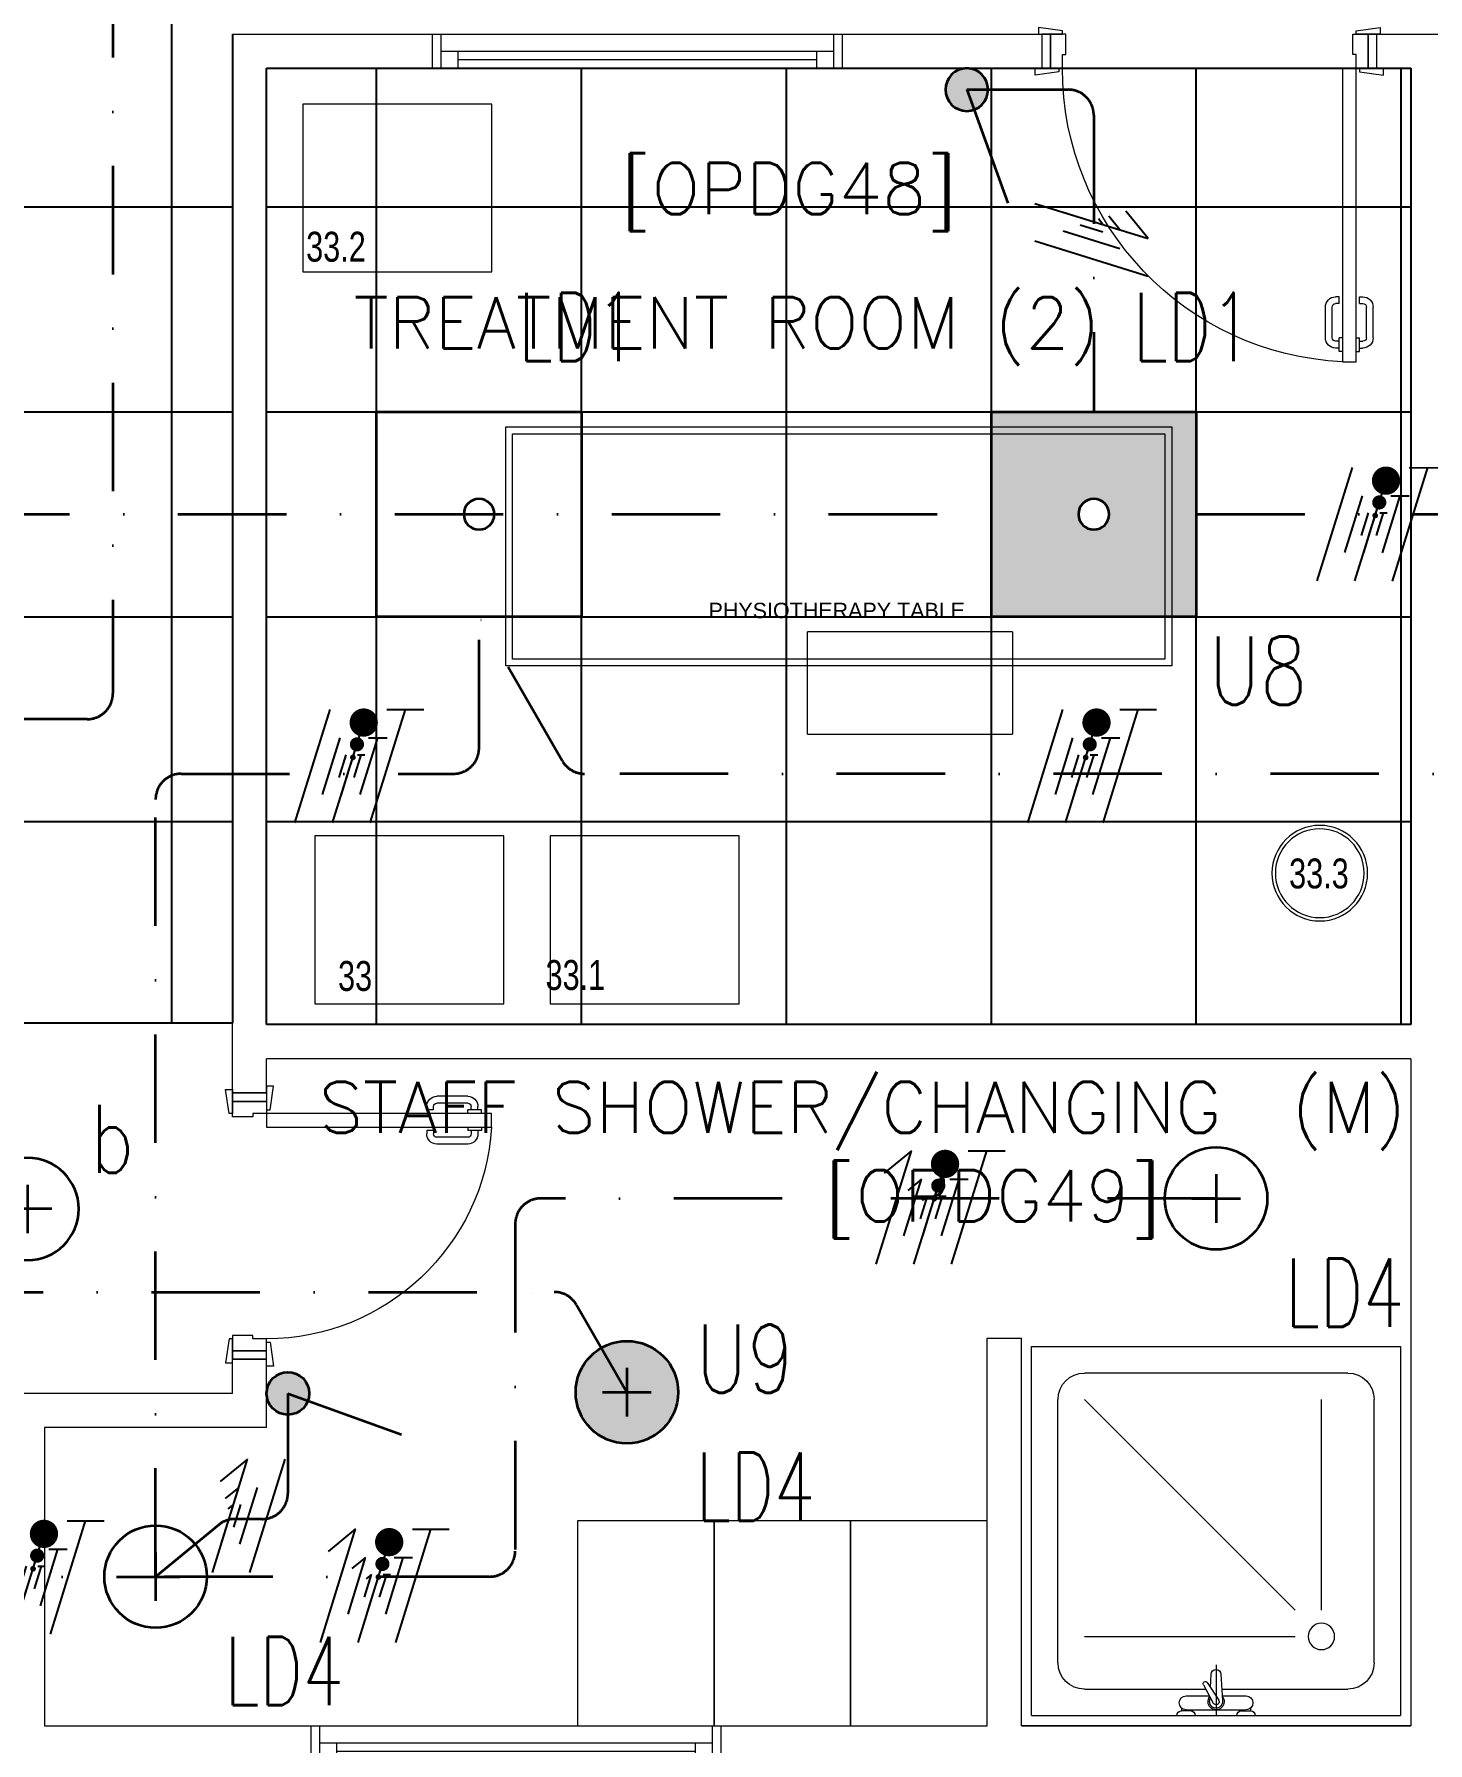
# Model space of a CAD drawing. Header units: inches. Extents: x -12418 to 183584, y -29325 to 19878.
# Drawn here: x 29597 to 33678, y -897 to 4106 of the extents above; entities that cross this region are included whole.
import ezdxf
from ezdxf.enums import TextEntityAlignment as Align

# ---------------------------------------------------------------- set-up
doc = ezdxf.new("R2010")
doc.units = ezdxf.units.IN
doc.header["$LTSCALE"] = 25
doc.header["$MEASUREMENT"] = 0
doc.linetypes.add('DASHDOT', pattern=[25.4, 12.7, -6.35, 0, -6.35])
doc.layers.get('0').update_dxf_attribs({"color": 8})
for name, color, linetype, lineweight in [('00-Ground Floor$0$72_EGR_BASE_TEXT', 252, 'Continuous', 5), ('00-Ground Floor$0$72_EGR_EQP_TAG', 142, 'Continuous', 5), ('00-Ground Floor$0$Aluminum', 251, 'Continuous', 5), ('00-Ground Floor$0$LOADING', 253, 'Continuous', 5), ('00-Ground Floor$0$SANIT', 250, 'Continuous', 5), ('00-Ground Floor$0$Walls', 251, 'Continuous', 5), ('00-Ground Floor$0$Wooden Joinery', 251, 'Continuous', 5), ('E-LITE-CIRC', 6, 'Continuous', 25), ('E-LITE-CIRC-NUMB', 6, 'Continuous', 25), ('E-LITE-CLNG', 150, 'Continuous', 35), ('E-LITE-CLNG @ 100', 150, 'Continuous', 35), ('E-LITE-CLNG-CNDT', 6, 'DASHDOT', 35), ('E-LITE-CTRL', 6, 'Continuous', 25), ('E-LITE-IDEN', 6, 'Continuous', 25), ('E-LITE-SWCH @ 100', 3, 'Continuous', 35), ('E-POWR-WIRE', 6, 'Continuous', 25), ('E-POWR-WIRE @ 100', 6, 'Continuous', 25), ('E-POWR-WIRE @ 20', 6, 'Continuous', 25), ('E-POWR-WIRE @ 50', 6, 'Continuous', 25)]:
    doc.layers.add(name, color=color, linetype=linetype, lineweight=lineweight)
doc.layers.add('00-Ground Floor$0$False Ceiling', color=251, linetype='Continuous')
doc.styles.add('00-Ground Floor$0$list_ghTextstyle', font='romans.shx', dxfattribs={"height": 0.25})
doc.styles.add('00-Ground Floor$0$SIMPLEX', font='SIMPLEX.shx', dxfattribs={"height": 150})
doc.styles.add('00-Ground Floor$0$X3G_ENTITY_257CFD', font='swisscl.ttf', dxfattribs={"height": 200})
doc.styles.add('DC_Simplex', font='SIMPLEX.shx', dxfattribs={"width": 0.7})

# ---------------------------------------------------------------- blocks, each defined once
blk = doc.blocks.new('00-Ground Floor$0$A$C72370EFE')
at = {"layer": '00-Ground Floor$0$Wooden Joinery'}
for p, q in [((-0.01, -0.04), (-0.02, -0.04)), ((-0.01, -0.03), (-0.01, -0.07)), ((0, -0.03), (-0.01, -0.03)), ((0.04, -0.03), (0.05, -0.03)), ((0.05, -0.03), (0.05, -0.07)), ((0.05, -0.04), (0.06, -0.04)), ((-0.05, -0.07), (-0.05, -0.16)), ((-0.03, -0.07), (-0.03, -0.16)), ((-0.01, -0.06), (-0.02, -0.06)), ((0, -0.07), (-0.01, -0.07)), ((0.04, -0.07), (0.05, -0.07)), ((0.05, -0.06), (0.06, -0.06)), ((0.07, -0.07), (0.07, -0.16)), ((0.09, -0.07), (0.09, -0.16)), ((-0.01, -0.17), (-0.02, -0.17)), ((-0.01, -0.19), (-0.02, -0.19)), ((-0.01, -0.17), (-0.01, -0.19)), ((0.05, -0.17), (0.06, -0.17)), ((0.05, -0.17), (0.05, -0.19)), ((0.05, -0.19), (0.06, -0.19))]:
    blk.add_line(p, q, dxfattribs=at)
for centre, radius, start, end in [((-0.02, -0.07), 0.03, 90, 180), ((0.06, -0.07), 0.03, 0, 90), ((-0.02, -0.07), 0.01, 90, 180), ((0.06, -0.07), 0.01, 0, 90), ((-0.02, -0.16), 0.03, 180, 270), ((-0.02, -0.16), 0.01, 180, 270), ((0.06, -0.16), 0.01, 270, 0), ((0.06, -0.16), 0.03, 270, 0)]:
    blk.add_arc(centre, radius, start, end, dxfattribs=at)
blk = doc.blocks.new('00-Ground Floor$0$A$C268A7CF0')
at = {"layer": '00-Ground Floor$0$Wooden Joinery'}
for points in [[(80, 758.8), (80, 768.8), (10, 778.8), (10, 758.8)], [(740, 758.8), (740, 768.8), (810, 778.8), (810, 758.8)], [(70, 658.8), (70, 648.8), (0, 638.8), (0, 658.8)], [(120, 658.8), (120, 0), (80, 0), (80, 658.8)], [(750, 658.8), (750, 648.8), (820, 638.8), (820, 658.8)]]:
    blk.add_lwpolyline(points, close=True, dxfattribs=at)
for points in [[(45, 658.8), (45, 758.8), (20, 758.8), (20, 658.8), (45, 658.8)], [(45, 658.8), (80, 658.8), (80, 698.8), (90, 698.8), (90, 758.8), (45, 758.8), (45, 658.8)], [(775, 658.8), (740, 658.8), (740, 698.8), (730, 698.8), (730, 758.8), (775, 758.8), (775, 658.8)], [(775, 658.8), (775, 758.8), (800, 758.8), (800, 658.8), (775, 658.8)]]:
    blk.add_lwpolyline(points, dxfattribs=at)
blk.add_arc((80, 658.8), 660, 273.4748, 0, dxfattribs=at)
at = {"layer": '00-Ground Floor$0$Wooden Joinery', "xscale": 999.9999999998854, "yscale": 999.9999999998854, "zscale": 999.9999999998854, "rotation": 180}
blk.add_blockref('00-Ground Floor$0$A$C72370EFE', (120, 0), dxfattribs=at)
blk = doc.blocks.new('00-Ground Floor$0$A$C5DAD61B4')
at = {"layer": '00-Ground Floor$0$Wooden Joinery'}
for points in [[(80, 959.1), (80, 969.1), (10, 979.1), (10, 959.1)], [(940, 959.1), (940, 969.1), (1010, 979.1), (1010, 959.1)], [(70, 859.1), (70, 849.1), (0, 839.1), (0, 859.1)], [(120, 859.1), (120, 0), (80, 0), (80, 859.1)], [(950, 859.1), (950, 849.1), (1020, 839.1), (1020, 859.1)]]:
    blk.add_lwpolyline(points, close=True, dxfattribs=at)
for points in [[(45, 859.1), (45, 959.1), (20, 959.1), (20, 859.1), (45, 859.1)], [(45, 859.1), (80, 859.1), (80, 899.1), (90, 899.1), (90, 959.1), (45, 959.1), (45, 859.1)], [(975, 859.1), (940, 859.1), (940, 899.1), (930, 899.1), (930, 959.1), (975, 959.1), (975, 859.1)], [(975, 859.1), (975, 959.1), (1000, 959.1), (1000, 859.1), (975, 859.1)]]:
    blk.add_lwpolyline(points, dxfattribs=at)
blk.add_arc((80, 859.1), 860, 272.666, 0, dxfattribs=at)
at = {"layer": '00-Ground Floor$0$Wooden Joinery', "xscale": 999.9999999998854, "yscale": 999.9999999998854, "zscale": 999.9999999998854, "rotation": 180}
blk.add_blockref('00-Ground Floor$0$A$C72370EFE', (120, 0), dxfattribs=at)
blk = doc.blocks.new('00-Ground Floor$0$SHOWER TRAY 80x80')
at = {"layer": '00-Ground Floor$0$SANIT'}
for p, q in [((0, 0), (0, 0.8)), ((0.8, 0.8), (0, 0.8)), ((0.8, 0), (0.8, 0.8)), ((0.1143, 0.7429), (0.6857, 0.7429)), ((0.0571, 0.4124), (0.0571, 0.6857)), ((0.7429, 0.1143), (0.7429, 0.6857)), ((0.2286, 0.6286), (0.6857, 0.6286)), ((0.1714, 0.1143), (0.1714, 0.5714)), ((0.2286, 0.5714), (0.6857, 0.1143)), ((0.01, 0.455), (0.01, 0.475)), ((0.0163, 0.475), (0.01, 0.475)), ((0.0125, 0.455), (0.01, 0.455)), ((0.0125, 0.335), (0.0125, 0.465)), ((0.0425, 0.4133), (0.0425, 0.465)), ((0.0895, 0.4105), (0.0316, 0.4139)), ((0.11, 0.4), (0, 0.4)), ((0.0667, 0.3728), (0.0271, 0.3939)), ((0.0407, 0.3866), (0.0316, 0.3861)), ((0.0715, 0.3808), (0.0334, 0.4058)), ((0.0425, 0.335), (0.0425, 0.3857)), ((0.0571, 0.1143), (0.0571, 0.3779)), ((0.0608, 0.3878), (0.0895, 0.3895)), ((0.01, 0.345), (0.01, 0.325)), ((0.0125, 0.345), (0.01, 0.345)), ((0.0163, 0.325), (0.01, 0.325)), ((0.1143, 0.0571), (0.6857, 0.0571)), ((0, 0), (0.8, 0))]:
    blk.add_line(p, q, dxfattribs=at)
blk.add_circle((0.1714, 0.6286), 0.0286, dxfattribs=at)
for centre, radius, start, end in [((0.1143, 0.6857), 0.0571, 90, 180), ((0.6857, 0.6857), 0.0571, 360, 90), ((0, 0.475), 0.01, 0, 90), ((0, 0.455), 0.01, 270, 0), ((0.0275, 0.465), 0.015, 0, 180), ((0.03, 0.4), 0.0175, 49.632, 309.2526), ((0.03, 0.4), 0.014, 83.2671, 276.7329), ((0.0895, 0.4), 0.0105, 270, 90), ((0.03, 0.4), 0.00676, 54.0423, 244.5873), ((0.0691, 0.3768), 0.00467, 239.3148, 59.3148), ((0, 0.345), 0.01, 0, 90), ((0.0275, 0.335), 0.015, 180, 0), ((0, 0.325), 0.01, 270, 0), ((0.1143, 0.1143), 0.0571, 180, 270), ((0.6857, 0.1143), 0.0571, 270, 360)]:
    blk.add_arc(centre, radius, start, end, dxfattribs=at)
blk = doc.blocks.new('00-Ground Floor$0$WM00001-P')
at = {"layer": '00-Ground Floor$0$LOADING'}
for radius in [0.14, 0.13]:
    blk.add_circle((0, 0), radius, dxfattribs=at)
blk = doc.blocks.new('00-Ground Floor$0$H.A.2.3_Second Floor Plan$0$A$C64EB3589')
for p, q in [((-1106.9, 923.8, -10), (-506.9, 923.8, -10)), ((-1106.9, 923.8, -10), (-1106.9, 623.8, -10)), ((-506.9, 623.8, -10), (-506.9, 923.8, -10)), ((-506.9, 623.8, -10), (-1106.9, 623.8, -10))]:
    blk.add_line(p, q)
at = {"elevation": -10}
for points in [[(-1990.9, 23.8), (-40.9, 23.8), (-40.9, 723.8), (-1990.9, 723.8)], [(-1990.9, 23.8), (-40.9, 23.8), (-40.9, 723.8), (-1990.9, 723.8)], [(-1990.9, 23.8), (-40.9, 23.8), (-40.9, 723.8), (-1990.9, 723.8)], [(-1990.9, 23.8), (-40.9, 23.8), (-40.9, 723.8), (-1990.9, 723.8)], [(-1970.9, 43.8), (-60.9, 43.8), (-60.9, 703.8), (-1970.9, 703.8)], [(-1970.9, 43.8), (-60.9, 43.8), (-60.9, 703.8), (-1970.9, 703.8)], [(-1970.9, 43.8), (-60.9, 43.8), (-60.9, 703.8), (-1970.9, 703.8)], [(-1970.9, 43.8), (-60.9, 43.8), (-60.9, 703.8), (-1970.9, 703.8)]]:
    blk.add_lwpolyline(points, close=True, dxfattribs=at)
blk = doc.blocks.new('00-Ground Floor$0$ELECTROTHERAPY UNIT')
at = {"layer": '00-Ground Floor$0$LOADING', "elevation": 0}
blk.add_lwpolyline([(-952367.9, -379387.9), (-952921.6, -379387.9), (-952921.6, -379879.1), (-952367.9, -379879.1)], close=True, dxfattribs=at)
blk = doc.blocks.new('00-Ground Floor$0$PRESSOTHERAPY')
at = {"layer": '00-Ground Floor$0$LOADING', "elevation": 0}
blk.add_lwpolyline([(-952461.7, -380062.3), (-951908, -380062.3), (-951908, -379571.1), (-952461.7, -379571.1)], close=True, dxfattribs=at)
blk = doc.blocks.new('00-Ground Floor$0$HYDRO HOT')
at = {"layer": '00-Ground Floor$0$LOADING', "elevation": 0}
blk.add_lwpolyline([(-952414, -375984), (-951860.3, -375984), (-951860.3, -375492.8), (-952414, -375492.8)], close=True, dxfattribs=at)
blk = doc.blocks.new('00-Ground Floor$0$A$C37be4daf')
at = {"layer": '00-Ground Floor$0$Aluminum'}
for p, q in [((1416, 598.2), (216, 598.2)), ((241, 498.2), (241, 598.2)), ((291, 548.2), (291, 598.2)), ((291, 573.2), (1341, 573.2)), ((1341, 548.2), (1341, 598.2)), ((1391, 498.2), (1391, 598.2)), ((1391, 548.2), (241, 548.2)), ((1416, 498.2), (216, 498.2))]:
    blk.add_line(p, q, dxfattribs=at)
at = {"layer": '00-Ground Floor$0$Walls'}
for p, q in [((216, 498.2), (216, 598.2)), ((1416, 498.2), (1416, 598.2))]:
    blk.add_line(p, q, dxfattribs=at)
blk = doc.blocks.new('00-Ground Floor$0$A$Ce9e1c4c3')
at = {"layer": '00-Ground Floor$0$False Ceiling', "color": 254, "linetype": 'Continuous'}
for p, q in [((-70000, 1209.6), (-70000, 9172.6)), ((-69400, 1205.7), (-69400, 4005.7)), ((-68800, 1205.7), (-68800, 4005.7)), ((-68200, 1205.7), (-68200, 4005.7)), ((-67600, 1205.7), (-67600, 4005.7)), ((-67000, 1205.7), (-67000, 4005.7)), ((-66400, 1205.7), (-66400, 4005.7)), ((-79752.1, 3600), (-69822.1, 3600)), ((-69722.1, 3600), (-66372.1, 3600)), ((-79752.1, 3000), (-69822.1, 3000)), ((-69722.1, 3000), (-66372.1, 3000)), ((-79752.1, 2400), (-69822.1, 2400)), ((-69722.1, 2400), (-66372.1, 2400)), ((-79752.1, 1800), (-69822.1, 1800)), ((-69722.1, 1800), (-66372.1, 1800))]:
    blk.add_line(p, q, dxfattribs=at)
at = {"layer": '00-Ground Floor$0$False Ceiling', "color": 254}
for p, q in [((-69822.1, 4105.7, 0), (-69822.1, 1209.6, 0)), ((-69722.1, 4005.7, 0), (-66372.1, 4005.7, 0)), ((-69722.1, 1205.7, 0), (-69722.1, 4005.7, 0)), ((-66372.1, 4005.7, 0), (-66372.1, 1205.7, 0)), ((-69822.1, 1209.6, 0), (-79752.1, 1209.6, 0)), ((-66372.1, 1205.7, 0), (-69722.1, 1205.7, 0))]:
    blk.add_line(p, q, dxfattribs=at)
blk = doc.blocks.new('00-Ground Floor')
at = {"layer": '00-Ground Floor$0$LOADING', "elevation": 0}
for points in [[(31187.9, -847.4), (31587.9, -847.4), (31587.9, -247.4), (31187.9, -247.4)], [(31587.9, -847.4), (31987.9, -847.4), (31987.9, -247.4), (31587.9, -247.4)], [(31987.9, -847.4), (32387.9, -847.4), (32387.9, -247.4), (31987.9, -247.4)]]:
    blk.add_lwpolyline(points, close=True, dxfattribs=at)
at = {"layer": '00-Ground Floor$0$Walls'}
for p, q in [((30177.9, 4105.7, 0), (32547.9, 4105.7, 0)), ((30177.9, 1005.7, 0), (30177.9, 4105.7, 0)), ((32547.9, 4105.7, 0), (32547.9, 4005.7, 0)), ((33527.9, 4105.7, 0), (33827.9, 4105.7, 0)), ((33527.9, 4105.7, 0), (33527.9, 4005.7, 0)), ((30277.9, 4005.7, 0), (32547.9, 4005.7, 0)), ((30277.9, 1205.7, 0), (30277.9, 4005.7, 0)), ((33527.9, 4005.7, 0), (33627.9, 4005.7, 0)), ((33627.9, 4005.7, 0), (33627.9, 1205.7, 0)), ((33627.9, 1367.6, 0), (33627.9, 1205.7, 0)), ((30277.9, 1205.7, 0), (33627.9, 1205.7, 0)), ((30277.9, 1005.7, 0), (30277.9, 1105.7, 0)), ((33627.9, 1105.7, 0), (30277.9, 1105.7, 0)), ((33627.9, 1105.7, 0), (33627.9, -847.4, 0)), ((30277.9, 1005.7, 0), (30177.9, 1005.7, 0)), ((32387.9, 287.6, 0), (32487.9, 287.6, 0)), ((32387.9, -847.4, 0), (32387.9, 287.6, 0)), ((32487.9, -847.4, 0), (32487.9, 287.6, 0)), ((30177.9, 125.7, 0), (30177.9, 225.7, 0)), ((30277.9, 225.7, 0), (30177.9, 225.7, 0)), ((30277.9, 25.7, 0), (30277.9, 225.7, 0)), ((30177.9, 125.7, 0), (28977.9, 125.7, 0)), ((29627.9, 25.7, 0), (29627.9, -847.4, 0)), ((30277.9, 25.7, 0), (29627.9, 25.7, 0)), ((29627.9, -847.4, 0), (32387.9, -847.4, 0)), ((32487.9, -847.4, 0), (33627.9, -847.4, 0)), ((33627.9, -847.4, 0), (32487.9, -847.4, 0))]:
    blk.add_line(p, q, dxfattribs=at)
at = {"rotation": 180}
for p in [(32178.9, 4603.9, 0), (31823.9, -349.2, 0)]:
    blk.add_blockref('00-Ground Floor$0$A$C37be4daf', p, dxfattribs=at)
at = {"layer": '00-Ground Floor$0$False Ceiling', "color": 254}
blk.add_blockref('00-Ground Floor$0$A$Ce9e1c4c3', (100000, 0), dxfattribs=at)
at = {"layer": '00-Ground Floor$0$LOADING'}
for name, p in [('00-Ground Floor$0$HYDRO HOT', (982798.1, 379393.3)), ('00-Ground Floor$0$ELECTROTHERAPY UNIT', (983340.3, 381145.8)), ('00-Ground Floor$0$PRESSOTHERAPY', (983570, 381329.1))]:
    blk.add_blockref(name, p, dxfattribs=at)
at = {"layer": '00-Ground Floor$0$LOADING', "extrusion": (0, 0, -1), "zscale": -1, "rotation": 180}
blk.add_blockref('00-Ground Floor$0$H.A.2.3_Second Floor Plan$0$A$C64EB3589', (-32968.9, 2979.5, -10), dxfattribs=at)
at = {"layer": '00-Ground Floor$0$LOADING', "extrusion": (2.33844e-18, 2.24019e-05, -1), "xscale": 1000, "yscale": 1000, "zscale": 1000, "rotation": 90.0000000000004}
blk.add_blockref('00-Ground Floor$0$WM00001-P', (-33361.6, 1649, 0.1), dxfattribs=at)
at = {"layer": '00-Ground Floor$0$SANIT', "xscale": -1350.000000000878, "yscale": 1350.000000000878, "zscale": 1350.000000000878, "rotation": 270}
blk.add_blockref('00-Ground Floor$0$SHOWER TRAY 80x80', (32517.9, -817.4, 0), dxfattribs=at)
at = {"layer": '00-Ground Floor$0$Wooden Joinery', "xscale": -1}
blk.add_blockref('00-Ground Floor$0$A$C5DAD61B4', (33547.9, 3146.6, 0), dxfattribs=at)
at = {"layer": '00-Ground Floor$0$Wooden Joinery', "xscale": -1, "rotation": 90}
blk.add_blockref('00-Ground Floor$0$A$C268A7CF0', (30936.7, 1025.7, 0), dxfattribs=at)
at = {"layer": '00-Ground Floor$0$72_EGR_BASE_TEXT', "char_height": 150, "attachment_point": 2, "style": '00-Ground Floor$0$SIMPLEX'}
for s, insert in [('[OPDG48]', (31807.3, 3728.6, 0)), ('TREATMENT ROOM (2)', (31625.5, 3335.7, 0)), ('STAFF SHOWER/CHANGING  (M)', (32022.6, 1038.3, 0)), ('[OPDG49]', (32404.4, 779.5, 0))]:
    blk.add_mtext(s, dxfattribs=dict(at, insert=insert))
at = {"layer": '00-Ground Floor$0$72_EGR_EQP_TAG', "char_height": 87.47, "attachment_point": 2, "style": '00-Ground Floor$0$X3G_ENTITY_257CFD'}
for s, insert in [('33.2', (30481, 3527.2, 0)), ('33.3', (33359.1, 1691.9, 0)), ('33', (30537, 1391.8, 0)), ('33.1', (31182, 1394.6, 0))]:
    blk.add_mtext(s, dxfattribs=dict(at, insert=insert))
at = {"layer": '00-Ground Floor$0$LOADING', "color": 4, "insert": (32322.9, 2440.8), "char_height": 45, "width": 1758.975, "attachment_point": 3, "style": '00-Ground Floor$0$list_ghTextstyle'}
blk.add_mtext('{\\fArial|b0|i0|c0|p34;PHYSIOTHERAPY TABLE}', dxfattribs=at)
blk = doc.blocks.new('*U14')
blk.add_lwpolyline([(-300, 300), (-300, -300), (300, -300), (300, 300)], close=True)
blk.add_circle((0, 0), 45)
at = {"layer": 'E-LITE-CIRC-NUMB', "style": 'DC_Simplex', "width": 0.7, "flags": 8}
blk.add_attdef('CIRCUIT', text='', height=200, rotation=0, dxfattribs=at).set_placement((-473.9, 300), align=Align.RIGHT)
at = {"layer": 'E-LITE-CTRL', "style": 'DC_Simplex', "width": 0.7, "flags": 8}
blk.add_attdef('CONTROL', (1118.9, -935), '', height=200, rotation=360, dxfattribs=at)
at = {"layer": 'E-LITE-IDEN', "style": 'DC_Simplex', "width": 0.7, "flags": 8}
blk.add_attdef('TYPE', (-114.6, 448.6), '', height=200, rotation=360, dxfattribs=at)
blk = doc.blocks.new('*U257')
h = blk.add_hatch(color=254)
h.dxf.hatch_style = 1
h.paths.add_polyline_path([(-300, 300), (-300, -300), (300, -300), (300, 300)])
edge = h.paths.add_edge_path(flags=16)
edge.add_arc((0, 0), 45, 0, 360)
blk.add_lwpolyline([(-300, 300), (-300, -300), (300, -300), (300, 300)], close=True)
blk.add_circle((0, 0), 45)
at = {"layer": 'E-LITE-CIRC-NUMB', "style": 'DC_Simplex', "width": 0.7, "flags": 8}
blk.add_attdef('CIRCUIT', text='', height=200, rotation=0, dxfattribs=at).set_placement((-473.9, 300), align=Align.RIGHT)
at = {"layer": 'E-LITE-CTRL', "style": 'DC_Simplex', "width": 0.7, "flags": 8}
blk.add_attdef('CONTROL', (1118.9, -935), '', height=200, rotation=360, dxfattribs=at)
at = {"layer": 'E-LITE-IDEN', "style": 'DC_Simplex', "width": 0.7, "flags": 8}
blk.add_attdef('TYPE', (-114.6, 448.6), '', height=200, rotation=360, dxfattribs=at)
blk = doc.blocks.new('*U43')
blk.add_hatch(color=256).paths.add_polyline_path([(0.625, 0.625, 1), (-0.625, 0.625, 1)])
blk.add_line((0, 0.625), (1.2, 3.947))
blk.add_circle((0, 0.625), 0.625)
at = {"layer": 'E-LITE-CTRL', "style": 'DC_Simplex', "width": 0.7, "flags": 8}
blk.add_attdef('CONTROL', (-26.627, -10.116), '', height=2, rotation=360, dxfattribs=at)
at = {"layer": 'E-LITE-IDEN', "style": 'DC_Simplex', "width": 0.7, "flags": 8}
blk.add_attdef('TYPE', text='', height=2, rotation=360, dxfattribs=at).set_placement((-31.991, -10.116), align=Align.RIGHT)
blk = doc.blocks.new('DC_LT-CL-Point')
for p, q in [((0, -0.711), (0, 0.711)), ((0.711, 0), (-0.711, 0))]:
    blk.add_line(p, q)
blk.add_circle((0, 0), 1.5)
at = {"layer": 'E-LITE-CIRC-NUMB', "style": 'DC_Simplex', "width": 0.7, "flags": 8}
blk.add_attdef('CIRCUIT', text='', height=2, rotation=360, dxfattribs=at).set_placement((-3.364, 1.5), align=Align.RIGHT)
at = {"layer": 'E-LITE-CTRL', "style": 'DC_Simplex', "width": 0.7, "flags": 8}
blk.add_attdef('CONTROL', (3.364, -3.498), '', height=2, rotation=360, dxfattribs=at)
at = {"layer": 'E-LITE-IDEN', "style": 'DC_Simplex', "width": 0.7, "flags": 8}
blk.add_attdef('TYPE', (3.364, 1.5), '', height=2, rotation=360, dxfattribs=at)
blk = doc.blocks.new('*U268')
h = blk.add_hatch(color=254)
h.dxf.hatch_style = 1
edge = h.paths.add_edge_path()
edge.add_arc((0, 0), 1.5, 0, 360)
for p, q in [((0, -0.711), (0, 0.711)), ((0.711, 0), (-0.711, 0))]:
    blk.add_line(p, q)
blk.add_circle((0, 0), 1.5)
at = {"layer": 'E-LITE-CIRC-NUMB', "style": 'DC_Simplex', "width": 0.7, "flags": 8}
blk.add_attdef('CIRCUIT', text='', height=2, rotation=360, dxfattribs=at).set_placement((-3.364, 1.5), align=Align.RIGHT)
at = {"layer": 'E-LITE-CTRL', "style": 'DC_Simplex', "width": 0.7, "flags": 8}
blk.add_attdef('CONTROL', (3.364, -3.498), '', height=2, rotation=360, dxfattribs=at)
at = {"layer": 'E-LITE-IDEN', "style": 'DC_Simplex', "width": 0.7, "flags": 8}
blk.add_attdef('TYPE', (3.364, 1.5), '', height=2, rotation=360, dxfattribs=at)
blk = doc.blocks.new('*U45')
blk.add_hatch(color=256).paths.add_polyline_path([(-0.625, 0.625, 1), (-0.625, -0.625, 1)])
blk.add_line((-0.625, 0), (-3.947, 1.2))
blk.add_circle((-0.625, 0), 0.625)
at = {"layer": 'E-LITE-CTRL', "style": 'DC_Simplex', "width": 0.7, "flags": 8}
blk.add_attdef('CONTROL', (-26.627, -10.116), '', height=2, rotation=360, dxfattribs=at)
at = {"layer": 'E-LITE-IDEN', "style": 'DC_Simplex', "width": 0.7, "flags": 8}
blk.add_attdef('TYPE', text='', height=2, rotation=360, dxfattribs=at).set_placement((-31.991, -10.116), align=Align.RIGHT)
blk = doc.blocks.new('*U78')
for p, q in [((-1.66, 0.515), (1.66, -0.515)), ((1.66, -0.515), (1.001, 0.287)), ((-1.663, -0.587), (1.658, -1.617))]:
    blk.add_line(p, q)
blk = doc.blocks.new('*U1216')
at = {"layer": 'E-POWR-WIRE @ 100', "xscale": 100, "yscale": 100, "zscale": 100}
blk.add_blockref('*U78', (32693.4, 3558.8), dxfattribs=at)
at = {"layer": 'E-POWR-WIRE @ 20', "xscale": 20, "yscale": 20, "zscale": 20}
blk.add_blockref('*U78', (32693.4, 3558.8), dxfattribs=at)
at = {"layer": 'E-POWR-WIRE @ 50', "xscale": 50, "yscale": 50, "zscale": 50}
blk.add_blockref('*U78', (32693.4, 3558.8), dxfattribs=at)
blk = doc.blocks.new('*U74')
for p, q in [((-1.617, -1.658), (-0.587, 1.663)), ((-0.587, 1.663), (-1.389, 1.004)), ((-0.515, -1.66), (0.515, 1.66)), ((0.587, -1.663), (1.617, 1.658)), ((1.078, 1.659), (2.157, 1.657))]:
    blk.add_line(p, q)
at = {"const_width": 0.414}
blk.add_lwpolyline([(0.19, 1.278, 1), (0.604, 1.277, 1)], format="xyb", close=True, dxfattribs=at)
blk = doc.blocks.new('*U1242')
at = {"layer": 'E-POWR-WIRE @ 100', "xscale": 100, "yscale": 100, "zscale": 100}
blk.add_blockref('*U74', (32224.7, 670, 0), dxfattribs=at)
at = {"layer": 'E-POWR-WIRE @ 20', "xscale": 20, "yscale": 20, "zscale": 20}
blk.add_blockref('*U74', (32224.7, 670, 0), dxfattribs=at)
at = {"layer": 'E-POWR-WIRE @ 50', "xscale": 50, "yscale": 50, "zscale": 50}
blk.add_blockref('*U74', (32224.7, 670, 0), dxfattribs=at)
blk = doc.blocks.new('*U1243')
at = {"layer": 'E-POWR-WIRE @ 100', "xscale": 100, "yscale": 100, "zscale": 100}
blk.add_blockref('*U74', (30597.2, -437.5, 0), dxfattribs=at)
at = {"layer": 'E-POWR-WIRE @ 20', "xscale": 20, "yscale": 20, "zscale": 20}
blk.add_blockref('*U74', (30597.2, -437.5, 0), dxfattribs=at)
at = {"layer": 'E-POWR-WIRE @ 50', "xscale": 50, "yscale": 50, "zscale": 50}
blk.add_blockref('*U74', (30597.2, -437.5, 0), dxfattribs=at)
blk = doc.blocks.new('*U76')
for p, q in [((-1.617, -1.658), (-0.587, 1.663)), ((-0.515, -1.66), (0.515, 1.66)), ((0.587, -1.663), (1.617, 1.658)), ((1.078, 1.659), (2.157, 1.657))]:
    blk.add_line(p, q)
at = {"const_width": 0.414}
blk.add_lwpolyline([(0.19, 1.278, 1), (0.604, 1.277, 1)], format="xyb", close=True, dxfattribs=at)
blk = doc.blocks.new('*U1248')
at = {"layer": 'E-POWR-WIRE @ 100', "xscale": 100, "yscale": 100, "zscale": 100}
blk.add_blockref('*U76', (29586.3, -413.3), dxfattribs=at)
at = {"layer": 'E-POWR-WIRE @ 20', "xscale": 20, "yscale": 20, "zscale": 20}
blk.add_blockref('*U76', (29586.3, -413.3), dxfattribs=at)
at = {"layer": 'E-POWR-WIRE @ 50', "xscale": 50, "yscale": 50, "zscale": 50}
blk.add_blockref('*U76', (29586.3, -413.3), dxfattribs=at)
blk = doc.blocks.new('*U1249')
at = {"layer": 'E-POWR-WIRE @ 100', "xscale": 100, "yscale": 100, "zscale": 100}
blk.add_blockref('*U76', (30522.6, 1962.3, 0), dxfattribs=at)
at = {"layer": 'E-POWR-WIRE @ 20', "xscale": 20, "yscale": 20, "zscale": 20}
blk.add_blockref('*U76', (30522.6, 1962.3, 0), dxfattribs=at)
at = {"layer": 'E-POWR-WIRE @ 50', "xscale": 50, "yscale": 50, "zscale": 50}
blk.add_blockref('*U76', (30522.6, 1962.3, 0), dxfattribs=at)
blk = doc.blocks.new('*U1250')
at = {"layer": 'E-POWR-WIRE @ 100', "xscale": 100, "yscale": 100, "zscale": 100}
blk.add_blockref('*U76', (33515.9, 2670.6), dxfattribs=at)
at = {"layer": 'E-POWR-WIRE @ 20', "xscale": 20, "yscale": 20, "zscale": 20}
blk.add_blockref('*U76', (33515.9, 2670.6), dxfattribs=at)
at = {"layer": 'E-POWR-WIRE @ 50', "xscale": 50, "yscale": 50, "zscale": 50}
blk.add_blockref('*U76', (33515.9, 2670.6), dxfattribs=at)
blk = doc.blocks.new('*U77')
for p, q in [((-0.515, -1.66), (0.515, 1.66)), ((0.515, 1.66), (-0.287, 1.001)), ((0.587, -1.663), (1.617, 1.658))]:
    blk.add_line(p, q)
blk = doc.blocks.new('*U1257')
at = {"layer": 'E-POWR-WIRE @ 100', "xscale": 100, "yscale": 100, "zscale": 100}
blk.add_blockref('*U77', (30170.6, -232.4, 0), dxfattribs=at)
at = {"layer": 'E-POWR-WIRE @ 20', "xscale": 20, "yscale": 20, "zscale": 20}
blk.add_blockref('*U77', (30170.6, -232.4, 0), dxfattribs=at)
at = {"layer": 'E-POWR-WIRE @ 50', "xscale": 50, "yscale": 50, "zscale": 50}
blk.add_blockref('*U77', (30170.6, -232.4, 0), dxfattribs=at)
blk = doc.blocks.new('*U1412')
at = {"layer": 'E-POWR-WIRE @ 100', "xscale": 100, "yscale": 100, "zscale": 100}
blk.add_blockref('*U76', (32668.2, 1962.3, 0), dxfattribs=at)
at = {"layer": 'E-POWR-WIRE @ 20', "xscale": 20, "yscale": 20, "zscale": 20}
blk.add_blockref('*U76', (32668.2, 1962.3, 0), dxfattribs=at)
at = {"layer": 'E-POWR-WIRE @ 50', "xscale": 50, "yscale": 50, "zscale": 50}
blk.add_blockref('*U76', (32668.2, 1962.3, 0), dxfattribs=at)

msp = doc.modelspace()

# ---------------------------------------------------------------- linework, layer by layer
at = {"layer": 'E-LITE-CLNG-CNDT'}
for points in [[(30600, 5700), (29902.8, 5700, 0.414214), (29827.8, 5625), (29827.8, 2175, -0.414214), (29752.8, 2100), (29400, 2100)], [(36150, 2400), (36150, 2015.2, -0.414214), (36075, 1940.2), (31208.8, 1940.2, -0.267949), (31143.8, 1977.7), (30900, 2400)]]:
    msp.add_lwpolyline(points, format="xyb", dxfattribs=at)
at = {"layer": 'E-LITE-CLNG-CNDT', "color": 1}
msp.add_lwpolyline([(27000, 5100), (27327.9, 5100, -0.414214), (27402.9, 5025), (27402.9, 2775, 0.414214), (27477.9, 2700), (32400, 2700)], format="xyb", dxfattribs=at)
at = {"layer": 'E-LITE-CLNG-CNDT', "elevation": 0}
for points in [[(32327.9, 3943.2), (32625, 3943.2, -0.414214), (32700, 3868.2), (32700, 3000)], [(29952.9, -410.9), (29952.9, 1865.2, -0.414214), (30027.9, 1940.2), (30825, 1940.2, 0.414214), (30900, 2015.2), (30900, 2400)], [(33057.9, 696.6), (31080.8, 696.6, 0.414214), (31005.8, 621.6), (31005.8, -335.9, -0.414214), (30930.8, -410.9), (29952.9, -410.9)], [(30340.4, 125.7), (30340.4, -167.1, -0.414214), (30265.4, -242.1), (30185.3, -242.1, 0.173621), (30137.7, -259.1), (29952.9, -410.9)]]:
    msp.add_lwpolyline(points, format="xyb", dxfattribs=at)
at = {"layer": 'E-LITE-CLNG-CNDT', "color": 1}
msp.add_lwpolyline([(33000, 2700), (34050, 2700)], dxfattribs=at)
at = {"layer": 'E-LITE-CLNG-CNDT', "color": 1, "elevation": 0}
msp.add_lwpolyline([(27822.9, 129.1), (27970.7, 385.1, -0.267949), (28035.7, 422.6), (31120.2, 422.6, -0.267949), (31185.1, 385.1), (31332.9, 129.1)], format="xyb", dxfattribs=at)
at = {"layer": 'E-LITE-CLNG-CNDT', "elevation": 0}
msp.add_lwpolyline([(29202.9, -410.9), (30024, -410.9)], dxfattribs=at)

# ---------------------------------------------------------------- block references
at = {"layer": 'E-LITE-CLNG'}
ref = msp.add_blockref('*U14', (30900, 2700), dxfattribs=dict(at, xscale=-1))
ref.add_attrib('TYPE', 'LD1', (31014.6, 3148.6), dxfattribs={"layer": 'E-LITE-IDEN', "height": 200, "rotation": 0, "style": 'DC_Simplex', "width": 0.7, "flags": 8})
ref = msp.add_blockref('*U257', (32700, 2700), dxfattribs=dict(at, xscale=-1))
ref.add_attrib('TYPE', 'LD1', (32814.6, 3148.6), dxfattribs={"layer": 'E-LITE-IDEN', "height": 200, "rotation": 0, "style": 'DC_Simplex', "width": 0.7, "flags": 8})
at = {"layer": 'E-LITE-CLNG @ 100'}
ref = msp.add_blockref('DC_LT-CL-Point', (29577.9, 665.7, 0), dxfattribs=dict(at, xscale=-100, yscale=100, zscale=100, rotation=180))
ref.add_attrib('TYPE', 'LD3', (29022.2, 289.5, 0), dxfattribs={"layer": 'E-LITE-IDEN', "height": 200, "rotation": 0, "style": 'DC_Simplex', "width": 0.7, "flags": 8})
ref = msp.add_blockref('DC_LT-CL-Point', (33057.9, 696.6, 0), dxfattribs=dict(at, xscale=100, yscale=100, zscale=100, rotation=180))
ref.add_attrib('TYPE', 'LD4', (33260.3, 320.5, 0), dxfattribs={"layer": 'E-LITE-IDEN', "height": 200, "rotation": 360, "style": 'DC_Simplex', "width": 0.7, "flags": 8})
ref = msp.add_blockref('*U268', (31332.9, 129.1, 0), dxfattribs=dict(at, xscale=100, yscale=100, zscale=100, rotation=180))
ref.add_attrib('TYPE', 'LD4', (31535.3, -247, 0), dxfattribs={"layer": 'E-LITE-IDEN', "height": 200, "rotation": 360, "style": 'DC_Simplex', "width": 0.7, "flags": 8})
ref = msp.add_blockref('DC_LT-CL-Point', (29952.9, -410.9, 0), dxfattribs=dict(at, xscale=100, yscale=100, zscale=100, rotation=180))
ref.add_attrib('TYPE', 'LD4', (30155.3, -787, 0), dxfattribs={"layer": 'E-LITE-IDEN', "height": 200, "rotation": 360, "style": 'DC_Simplex', "width": 0.7, "flags": 8})
at = {"layer": 'E-LITE-CLNG-CNDT', "color": 1}
msp.add_blockref('00-Ground Floor', (0, 0), dxfattribs=at)
at = {"layer": 'E-LITE-SWCH @ 100', "yscale": 100, "zscale": 100, "rotation": 180}
for name, p, xscale in [('*U43', (32327.9, 4005.7, 0), -100), ('*U45', (30277.9, 125.7, 0), 100)]:
    msp.add_blockref(name, p, dxfattribs=dict(at, xscale=xscale))
at = {"layer": 'E-POWR-WIRE'}
for name in ['*U1216', '*U1250', '*U1249', '*U1412', '*U1242', '*U1257', '*U1248', '*U1243']:
    msp.add_blockref(name, (0, 0), dxfattribs=at)

# ---------------------------------------------------------------- texts
at = {"layer": 'E-LITE-CIRC', "style": 'DC_Simplex', "width": 0.8}
for s, p in [('U8', (33036.5, 2142.3)), ('b', (29761.3, 771.1)), ('U9', (31534.4, 127.7))]:
    msp.add_text(s, height=200, rotation=0, dxfattribs=at).set_placement(p)

doc.saveas('drawing.dxf')
